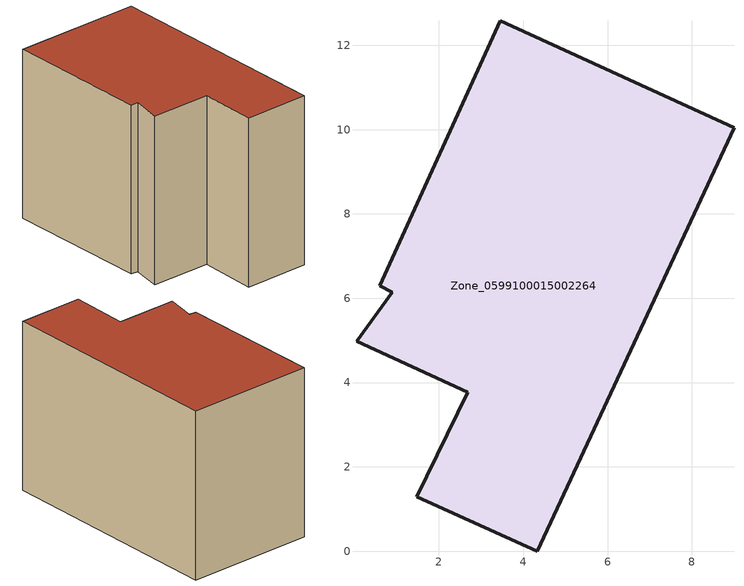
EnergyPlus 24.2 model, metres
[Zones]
Zone_0599100015002264
 floor ground (C_G): 0.05,4.98 0.89,6.15 0.59,6.3 3.46,12.58 9,10.05 4.33,0 1.48,1.29 2.69,3.77 z0.63
 wall outside (C_F): 1.48,1.29 4.33,0 9,10.05 3.46,12.58 0.59,6.3 0.89,6.15 0.05,4.98 2.69,3.77 1.48,1.29 z0.63:8.59
 roof outside (C_R): 0.89,6.15 0.05,4.98 2.69,3.77 1.48,1.29 4.33,0 9,10.05 3.46,12.58 0.59,6.3 z8.59
[BUILDING]
Pand.0599100015002264: North Axis=0; Terrain=City; Loads Convergence Tolerance Value=0.04; Temperature Convergence Tolerance Value=0.4; Solar Distribution=FullExterior; Maximum Number of Warmup Days=25; Minimum Number of Warmup Days=1
[Site:Location]
Rotterdam.The.Hague.AP_ZH_NLD Design_Conditions: Latitude=51.96; Longitude=4.45; Time Zone=1; Elevation=-4.5
[SITE:GROUNDTEMPERATURE:BUILDINGSURFACE]
18, 18, 18, 18, 18, 18, 18, 18, 18, 18, 18, 18
[MATERIAL] Thermal Absorptance=0.9; Solar Absorptance=0.7; Visible Absorptance=0.7
Name | Roughness | Thickness | Conductivity | Density | Specific Heat
G.TC.1965-1974 | MediumSmooth | 0.15 | 0.882353 | 540 | 1210
F.TC.1965-1974 | Rough | 0.3 | 0.697674 | 1920 | 840
R.TC.1965-1974 | MediumRough | 0.2 | 0.232558 | 1500 | 1000
[CONSTRUCTION]
C_G: G.TC.1965-1974
C_F: F.TC.1965-1974
C_R: R.TC.1965-1974
[ZONE]
Zone_0599100015002264: Type=1; Multiplier=1; Ceiling Height=Autocalculate; Volume=Autocalculate; Floor Area=autocalculate; Part of Total Floor Area=Yes
[ZONEINFILTRATION:DESIGNFLOWRATE]
Infil_Zone_0599100015002264: Zone or ZoneList or Space or SpaceList=Zone_0599100015002264; Schedule=AlwaysOn; Design Flow Rate Calculation Method=Flow/Area; Flow Rate per Floor Area=0.003; Constant Term Coefficient=1; Temperature Term Coefficient=0; Velocity Term Coefficient=0; Velocity Squared Term Coefficient=0
[HVACTEMPLATE:ZONE:IDEALLOADSAIRSYSTEM]
Zone_0599100015002264: Maximum Heating Supply Air Temperature=50; Minimum Cooling Supply Air Temperature=13; Maximum Heating Supply Air Humidity Ratio=0.0156; Minimum Cooling Supply Air Humidity Ratio=0.0077; Heating Limit=NoLimit; Cooling Limit=NoLimit; Dehumidification Control Type=ConstantSensibleHeatRatio; Cooling Sensible Heat Ratio=0.7; Dehumidification Setpoint=60; Humidification Control Type=None; Humidification Setpoint=30; Outdoor Air Method=None; Outdoor Air Flow Rate per Person=0.00944; Outdoor Air Flow Rate per Zone Floor Area=0; Outdoor Air Flow Rate per Zone=0; Demand Controlled Ventilation Type=None; Outdoor Air Economizer Type=NoEconomizer; Heat Recovery Type=None; Sensible Heat Recovery Effectiveness=0.7; Latent Heat Recovery Effectiveness=0.65
[ZONECONTROL:THERMOSTAT]
ThermostatControl_Zone_0599100015002264: Zone or ZoneList=Zone_0599100015002264; Control Type Schedule=DualSetpointControlType; Control 1=Thermostat_Zone_0599100015002264; Temperature Difference Between Cutout And Setpoint=0
[THERMOSTATSETPOINT:DUALSETPOINT]
Thermostat_Zone_0599100015002264: Heating Setpoint Temperature Schedule=HeatingSetpoint_Zone_0599100015002264; Cooling Setpoint Temperature Schedule=CoolingSetpoint_Zone_0599100015002264
[SCHEDULE:COMPACT]
HeatingSetpoint_Zone_0599100015002264: Through: 12/31, For: AllDays, Until: 24:00, 21
CoolingSetpoint_Zone_0599100015002264: Through: 12/31, For: AllDays, Until: 24:00, 24
DualSetpointControlType: Through: 12/31, For: AllDays, Until: 24:00, 4
AlwaysOn: Through: 12/31, For: AllDays, Until: 24:00, 1
